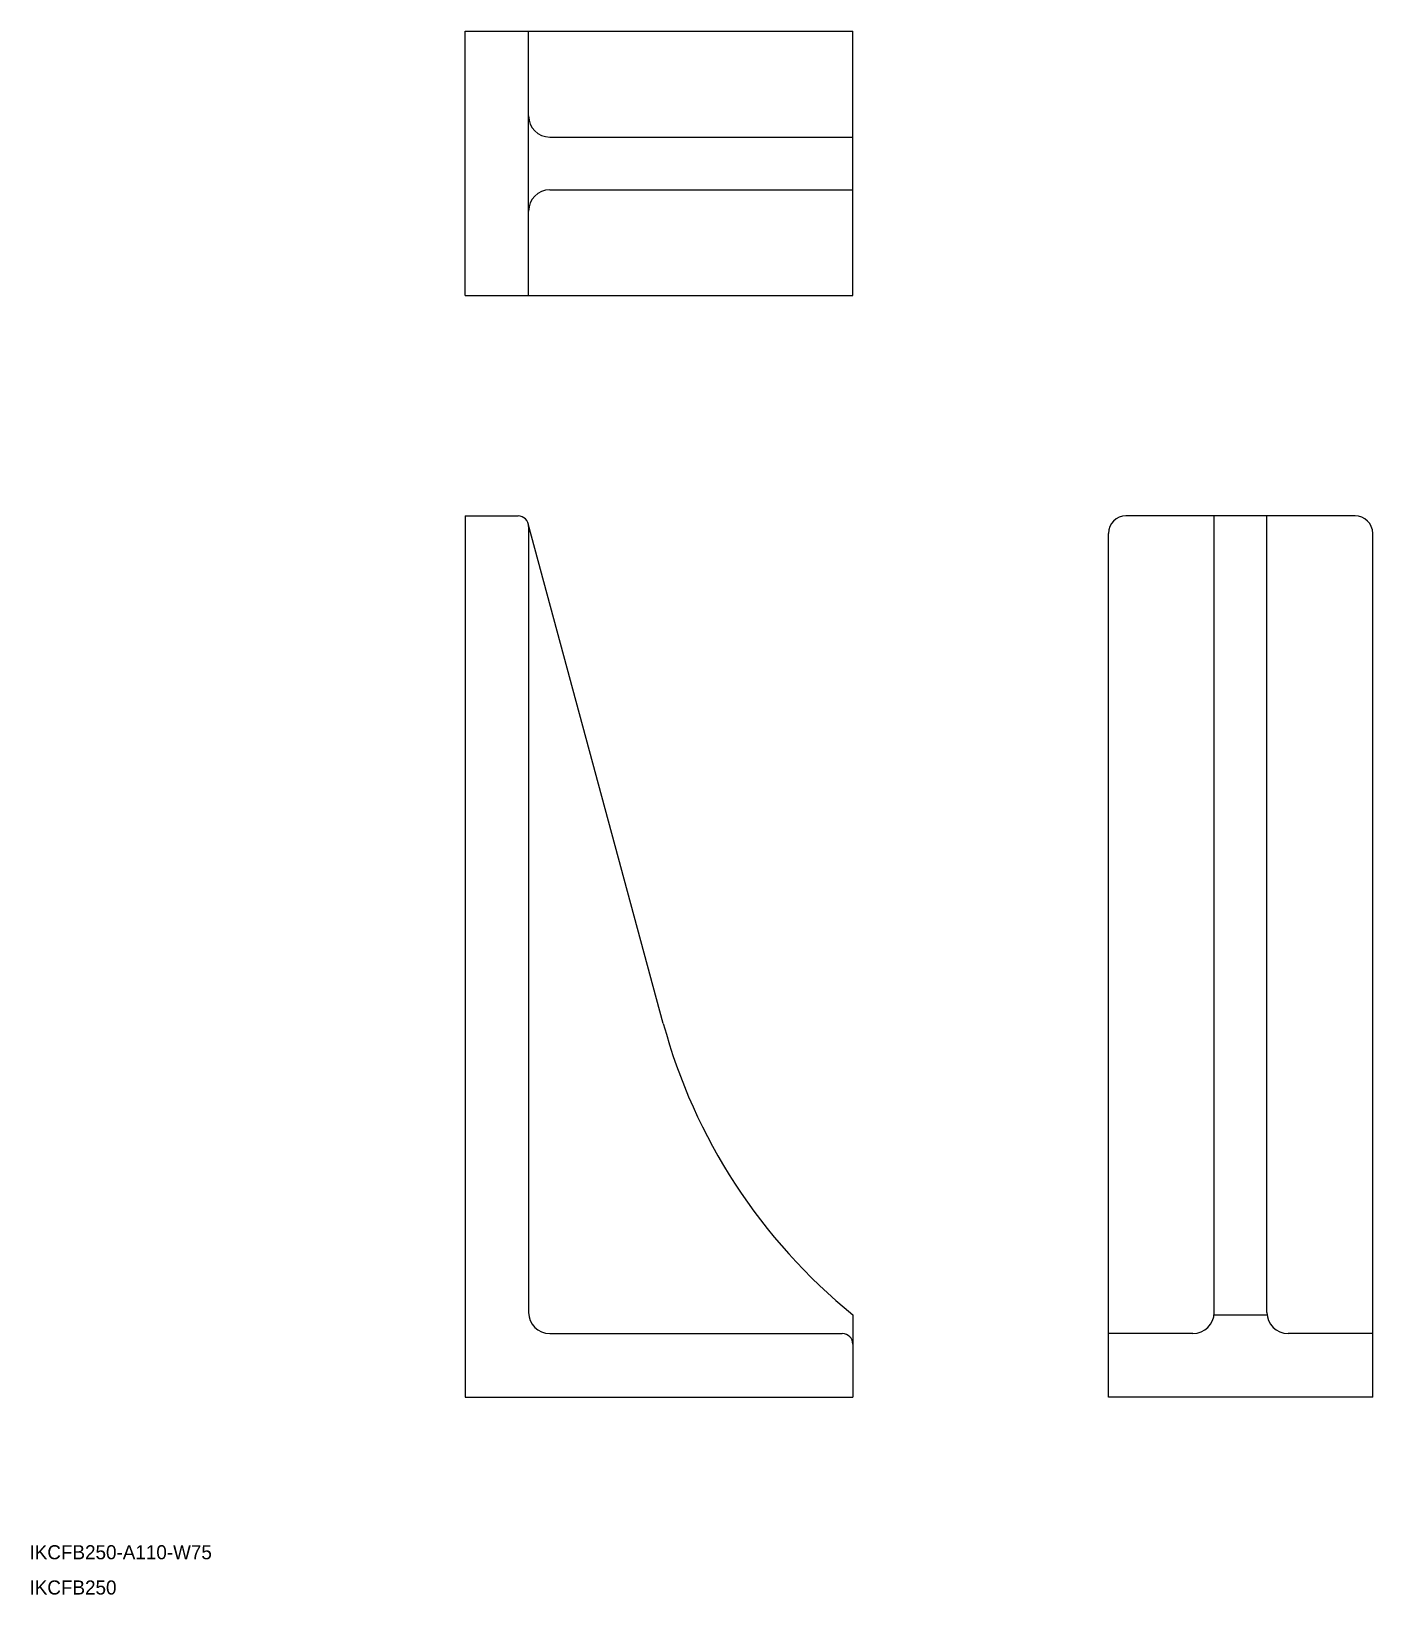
# Model space of a CAD drawing. Extents: x 10 to 391, y 10 to 454.
import ezdxf

# ---------------------------------------------------------------- set-up
doc = ezdxf.new("R2010")
doc.units = 0
doc.layers.get('0').update_dxf_attribs({"linetype": 'CONTINUOUS'})

msp = doc.modelspace()

# ---------------------------------------------------------------- linework, layer by layer
at = {"color": 7, "linetype": 'CONTINUOUS'}
for p, q in [((133.59, 453.54), (243.59, 453.54)), ((133.59, 378.54), (133.59, 453.54)), ((151.59, 378.54), (151.59, 453.54)), ((243.59, 378.54), (243.59, 453.54)), ((157.59, 423.54), (243.59, 423.54)), ((157.59, 408.54), (243.59, 408.54)), ((133.59, 378.54), (243.59, 378.54)), ((133.59, 316.04), (133.59, 66.04)), ((133.59, 316.04), (148.59, 316.04)), ((386.09, 316.04), (321.09, 316.04)), ((346.09, 90.04), (346.09, 316.04)), ((361.09, 90.04), (361.09, 316.04)), ((189.82, 172), (151.49, 313.82)), ((151.59, 313.04), (151.59, 90.04)), ((316.09, 66.04), (316.09, 311.04)), ((391.09, 66.04), (391.09, 311.04)), ((243.59, 89.4), (243.59, 66.04)), ((346.06, 89.4), (361.13, 89.4)), ((157.59, 84.04), (240.59, 84.04)), ((243.59, 81.04), (243.59, 66.04)), ((340.09, 84.04), (316.09, 84.04)), ((391.09, 84.04), (367.09, 84.04)), ((133.59, 66.04), (243.59, 66.04)), ((391.09, 66.04), (316.09, 66.04))]:
    msp.add_line(p, q, dxfattribs=at)
for centre, radius, start, end in [((157.59, 429.54), 6, 180, 270), ((157.59, 402.54), 6, 90, 180), ((148.59, 313.04), 3, 0, 90), ((321.09, 311.04), 5, 90, 180), ((386.09, 311.04), 5, 0, 90), ((344.28, 213.75), 160, 195.1241, 231.0027), ((157.59, 90.04), 6, 180, 270), ((340.09, 90.04), 6, 270, 0), ((367.09, 90.04), 6, 180, 270), ((240.59, 81.04), 3, 0, 90)]:
    msp.add_arc(centre, radius, start, end, dxfattribs=at)

# ---------------------------------------------------------------- texts
for s, p in [('IKCFB250-A110-W75', (10, 20)), ('IKCFB250', (10, 10))]:
    msp.add_text(s, height=4, dxfattribs=at).set_placement(p)

doc.saveas('drawing.dxf')
